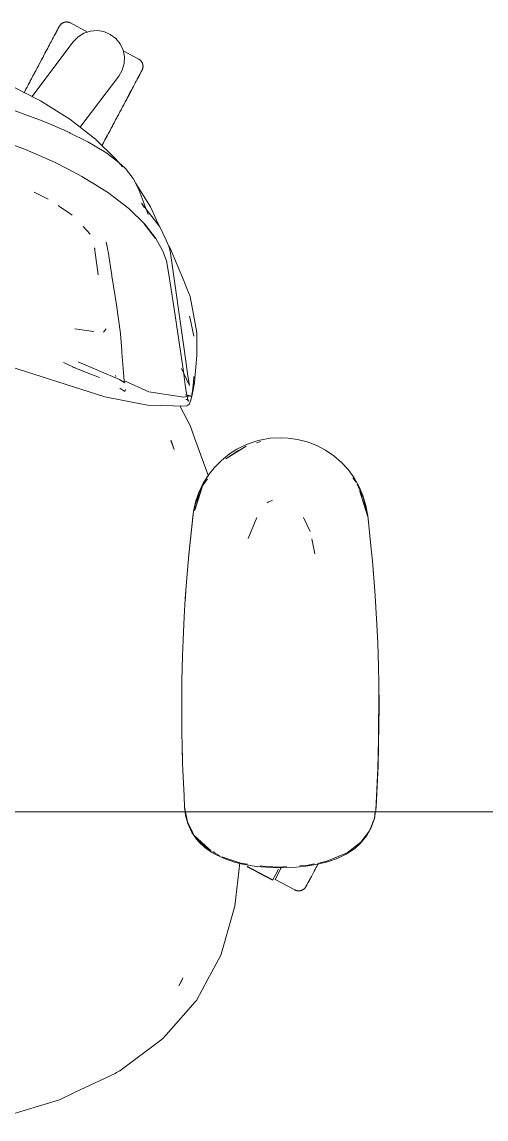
# Model space of a CAD drawing. Header units: millimetres. Extents: x 90978 to 295199, y -4084 to 97293.
# Drawn here: x 167348 to 167576, y 15936 to 16475 of the extents above; entities that cross this region are included whole.
import ezdxf

# ---------------------------------------------------------------- set-up
doc = ezdxf.new("R2010")
doc.units = ezdxf.units.MM
doc.header["$MEASUREMENT"] = 0
doc.layers.add('G-IMPT', color=8, linetype='CONTINUOUS', lineweight=9)
doc.layers.add('I-FURN', color=8, linetype='CONTINUOUS', lineweight=9)

msp = doc.modelspace()

# ---------------------------------------------------------------- linework, layer by layer
at = {"layer": 'G-IMPT'}
for p, q in [((167343.27, 16443.68), (167357.05, 16436.59)), ((167357.05, 16436.59), (167371.34, 16427.62)), ((167341.48, 16432.88), (167356.55, 16427.27)), ((167360.23, 16425.79), (167356.55, 16427.27)), ((167371.19, 16421.02), (167360.23, 16425.79)), ((167371.34, 16427.62), (167383.94, 16417.81)), ((167371.19, 16421.02), (167371.63, 16420.8)), ((167379.64, 16416.8), (167371.63, 16420.8)), ((167334.7, 16418.1), (167349.58, 16412.65)), ((167379.64, 16416.8), (167380.24, 16416.5)), ((167380.24, 16416.5), (167388.24, 16411.76)), ((167394.24, 16407.85), (167383.94, 16417.81)), ((167349.58, 16412.65), (167363.8, 16406.47)), ((167389.53, 16410.9), (167388.24, 16411.76)), ((167395.66, 16406.18), (167389.53, 16410.9)), ((167370.53, 16403.08), (167363.8, 16406.47)), ((167394.24, 16407.85), (167397.24, 16404.18)), ((167398.68, 16403.29), (167395.66, 16406.18)), ((167370.53, 16403.08), (167377.32, 16399.51)), ((167383.55, 16395.74), (167377.32, 16399.51)), ((167402.54, 16398.43), (167398.68, 16403.29)), ((167402.54, 16398.43), (167403.16, 16397.29)), ((167383.55, 16395.74), (167389.65, 16391.86)), ((167403.16, 16397.29), (167404.33, 16394.85)), ((167410.97, 16384.49), (167403.85, 16395.93)), ((167404.33, 16394.85), (167405.41, 16392.62)), ((167360.78, 16388.24), (167353.81, 16391.78)), ((167389.65, 16391.86), (167389.9, 16391.69)), ((167400.34, 16383.67), (167389.9, 16391.69)), ((167409.92, 16380.72), (167405.41, 16392.62)), ((167366.25, 16384.71), (167365.68, 16385.11)), ((167371.39, 16381.22), (167366.25, 16384.71)), ((167400.34, 16383.67), (167408.24, 16375.94)), ((167406.68, 16386.37), (167407.84, 16384.34)), ((167406.68, 16386.37), (167415.62, 16374.67)), ((167414.95, 16375.86), (167410.97, 16384.49)), ((167371.39, 16381.22), (167372.49, 16380.47)), ((167378.02, 16374.94), (167381.36, 16371.04)), ((167407.94, 16376.14), (167413.33, 16369.2)), ((167407.94, 16376.14), (167410.74, 16372.57)), ((167413.66, 16368.97), (167408.24, 16375.94)), ((167413.33, 16369.2), (167410.74, 16372.57)), ((167414.95, 16375.86), (167415.04, 16375.68)), ((167418.66, 16368.15), (167415.62, 16374.67)), ((167389.22, 16367.13), (167389.68, 16364.96)), ((167413.66, 16368.97), (167416.95, 16363.14)), ((167418.66, 16368.15), (167420.23, 16364.78)), ((167385.3, 16351.09), (167383.52, 16364.45)), ((167383.52, 16364.45), (167383.66, 16363.97)), ((167389.68, 16364.96), (167390.1, 16362.98)), ((167390.18, 16362.51), (167390.1, 16362.98)), ((167391.98, 16350.79), (167390.18, 16362.51)), ((167416.95, 16363.14), (167417.16, 16362.71)), ((167418.91, 16357.92), (167417.16, 16362.71)), ((167419.95, 16365.39), (167420.72, 16364.22)), ((167420.88, 16361.79), (167420.23, 16364.78)), ((167420.72, 16364.22), (167427.51, 16347.77)), ((167427.55, 16314.57), (167420.88, 16361.79)), ((167418.91, 16357.92), (167420.21, 16350.25)), ((167391.98, 16350.79), (167392.07, 16350.18)), ((167392.15, 16349.67), (167392.07, 16350.18)), ((167422.61, 16334.48), (167420.21, 16350.25)), ((167394.27, 16336.31), (167392.15, 16349.67)), ((167427.51, 16347.77), (167428.9, 16344.41)), ((167430.5, 16340.55), (167428.9, 16344.41)), ((167433.74, 16322.85), (167430.5, 16340.55)), ((167394.27, 16336.31), (167396.3, 16322.24)), ((167427.16, 16303.61), (167422.61, 16334.48)), ((167430.28, 16330.3), (167430.13, 16330.87)), ((167432.33, 16320.99), (167430.28, 16330.3)), ((167382.97, 16323.25), (167373.81, 16324.65)), ((167382.97, 16323.25), (167382.62, 16323.3)), ((167387.92, 16322.9), (167389.2, 16324.54)), ((167396.31, 16322.16), (167396.3, 16322.24)), ((167396.31, 16322.16), (167396.93, 16313.92)), ((167433.74, 16322.85), (167433.76, 16315.89)), ((167396.93, 16313.92), (167397, 16312.93)), ((167397, 16312.93), (167397.56, 16305.07)), ((167427.55, 16314.57), (167428.99, 16303.91)), ((167433.76, 16315.89), (167433.76, 16311.72)), ((167338.39, 16307.21), (167388.63, 16291.22)), ((167375.06, 16304.93), (167368.35, 16307.97)), ((167375.81, 16308.2), (167375.44, 16308.34)), ((167395.78, 16299.76), (167375.81, 16308.2)), ((167432.62, 16298.44), (167433.42, 16307.76)), ((167433.42, 16307.76), (167433.76, 16311.72)), ((167377.65, 16303.9), (167372.53, 16305.92)), ((167377.44, 16303.9), (167372.54, 16305.92)), ((167372.54, 16305.92), (167377.65, 16303.9)), ((167377.44, 16303.9), (167385.91, 16300.65)), ((167394.06, 16301.22), (167393.79, 16301.65)), ((167397.56, 16305.07), (167397.86, 16301.2)), ((167430.18, 16296.73), (167426.19, 16305.13)), ((167428.27, 16295.76), (167427.16, 16303.61)), ((167429.21, 16302.61), (167428.99, 16303.91)), ((167429.21, 16302.61), (167430.04, 16297.59)), ((167398.45, 16298), (167395.78, 16299.76)), ((167397.86, 16301.12), (167397.86, 16301.2)), ((167397.86, 16301.12), (167398.16, 16298.74)), ((167410.28, 16293.66), (167397.93, 16299.27)), ((167398.16, 16298.73), (167398.16, 16298.74)), ((167398.16, 16298.73), (167398.45, 16298)), ((167430.18, 16296.73), (167430.04, 16297.59)), ((167431.58, 16293.92), (167432.1, 16298.6)), ((167432.58, 16297.97), (167431.76, 16293.72)), ((167432.1, 16298.6), (167432.31, 16301.2)), ((167432.62, 16298.44), (167432.58, 16297.97)), ((167409.58, 16287.03), (167388.63, 16291.22)), ((167398.46, 16293.8), (167395.99, 16295.39)), ((167395.99, 16295.39), (167398.48, 16293.86)), ((167398.48, 16293.86), (167396.01, 16295.35)), ((167398.46, 16293.8), (167398.48, 16293.86)), ((167398.75, 16294.73), (167398.48, 16293.86)), ((167410.28, 16293.66), (167427.33, 16290.94)), ((167430.91, 16291.63), (167427.33, 16290.94)), ((167428.04, 16292.12), (167430.91, 16291.63)), ((167428.04, 16292.12), (167431.32, 16291.39)), ((167429.38, 16289.49), (167428.27, 16295.76)), ((167431.51, 16293.3), (167430.97, 16290.03)), ((167431.76, 16293.72), (167431.32, 16291.39)), ((167431.51, 16293.3), (167431.58, 16293.92)), ((167409.58, 16287.03), (167428.57, 16286.64)), ((167425.38, 16286.71), (167429.52, 16278.81)), ((167428.34, 16289.91), (167428.84, 16289.84)), ((167428.57, 16286.64), (167429.61, 16287.25)), ((167429.38, 16289.52), (167428.84, 16289.84)), ((167428.98, 16287.12), (167429.61, 16287.25)), ((167428.98, 16287.12), (167429.53, 16287.23)), ((167429.21, 16290.11), (167429.38, 16289.49)), ((167429.21, 16290.11), (167429.77, 16289.01)), ((167429.38, 16289.52), (167429.77, 16289.01)), ((167429.61, 16287.25), (167429.53, 16287.23)), ((167430.1, 16287.62), (167429.61, 16287.25)), ((167430.42, 16288.16), (167430.1, 16287.62)), ((167430.42, 16288.16), (167430.97, 16290.03)), ((167429.52, 16278.81), (167430.45, 16277.05)), ((167432.64, 16271.07), (167430.45, 16277.05)), ((167421.04, 16269.77), (167422.68, 16265.31)), ((167421.04, 16269.77), (167421.3, 16269.19)), ((167422.68, 16265.31), (167421.3, 16269.19)), ((167439.58, 16252.14), (167432.64, 16271.07)), ((167457.9, 16267.64), (167462.68, 16269.35)), ((167464.8, 16269.91), (167462.68, 16269.35)), ((167463.11, 16268.55), (167465.14, 16269.17)), ((167469.75, 16270.79), (167464.8, 16269.91)), ((167474.79, 16271.09), (167469.75, 16270.79)), ((167474.79, 16271.09), (167478.64, 16270.92)), ((167483.15, 16270.27), (167478.64, 16270.92)), ((167483.15, 16270.27), (167488.02, 16269.01)), ((167492.73, 16267.18), (167488.02, 16269.01)), ((167458, 16266.99), (167448.05, 16260.67)), ((167454.32, 16264.83), (167448.05, 16260.67)), ((167453.39, 16265.4), (167449.85, 16263.13)), ((167457.9, 16267.64), (167453.39, 16265.4)), ((167458, 16266.99), (167454.32, 16264.83)), ((167496.9, 16264.99), (167492.73, 16267.18)), ((167496.9, 16264.99), (167501.06, 16262.16)), ((167445.87, 16259.94), (167442.32, 16256.34)), ((167445.87, 16259.94), (167449.85, 16263.13)), ((167501.06, 16262.16), (167504.9, 16258.83)), ((167508.07, 16255.4), (167504.9, 16258.83)), ((167436.97, 16248.71), (167439.7, 16253.03)), ((167442.32, 16256.34), (167439.7, 16253.03)), ((167508.07, 16255.4), (167511.06, 16251.31)), ((167436.97, 16248.71), (167434.78, 16244.12)), ((167436.58, 16247.38), (167439, 16250.96)), ((167510.37, 16251.35), (167511.96, 16249.25)), ((167513.57, 16246.87), (167511.06, 16251.31)), ((167515.7, 16241.18), (167512.45, 16248.19)), ((167436.58, 16247.38), (167432.76, 16235.53)), ((167435.67, 16244.67), (167432.76, 16235.53)), ((167432.97, 16238.16), (167436.58, 16247.38)), ((167434.78, 16244.12), (167433.33, 16239.99)), ((167436.58, 16247.38), (167435.67, 16244.67)), ((167513.57, 16246.87), (167515.38, 16242.63)), ((167517.74, 16232.21), (167513.91, 16244.67)), ((167513.91, 16244.67), (167516.83, 16235.53)), ((167515.38, 16242.63), (167516.85, 16237.77)), ((167432.18, 16235.03), (167433.33, 16239.99)), ((167432.39, 16235.11), (167432.97, 16238.16)), ((167468.74, 16239.46), (167468.29, 16239.16)), ((167470.97, 16240.48), (167468.74, 16239.46)), ((167515.7, 16241.18), (167517.62, 16232.78)), ((167517.74, 16232.73), (167516.85, 16237.77)), ((167432.18, 16235.03), (167429.72, 16212.08)), ((167429.72, 16212.08), (167431.84, 16232.21)), ((167432.18, 16235.03), (167429.82, 16213.59)), ((167432.18, 16235.03), (167431.84, 16232.21)), ((167459.07, 16221.51), (167463.22, 16231.94)), ((167486.17, 16231.84), (167489.44, 16225.06)), ((167517.74, 16232.21), (167516.83, 16235.53)), ((167519.65, 16214.8), (167517.74, 16232.73)), ((167491.78, 16214.01), (167490.2, 16221.45)), ((167429.82, 16213.59), (167428.84, 16202.2)), ((167520, 16210.67), (167519.65, 16214.8)), ((167521.24, 16195.61), (167520, 16210.67)), ((167520.59, 16203.8), (167520.42, 16205.47)), ((167428.11, 16191.91), (167428.84, 16202.2)), ((167428.25, 16193.95), (167428.16, 16192.05)), ((167428.25, 16193.95), (167428.38, 16195.37)), ((167521.24, 16195.61), (167521.57, 16190.53)), ((167428.11, 16191.91), (167427.55, 16183.04)), ((167521.57, 16190.53), (167522.38, 16176.39)), ((167427.01, 16171.73), (167427.55, 16183.04)), ((167522.63, 16170.36), (167522.38, 16176.39)), ((167427.01, 16171.73), (167426.71, 16163.85)), ((167522.63, 16170.36), (167523.02, 16158.6)), ((167426.42, 16151.55), (167426.71, 16163.85)), ((167522.77, 16165.48), (167522.88, 16163.54)), ((167522.88, 16163.54), (167522.9, 16162.04)), ((167426.63, 16159.98), (167426.56, 16158.32)), ((167426.56, 16158.32), (167426.56, 16156.24)), ((167523.19, 16150.19), (167523.02, 16158.6)), ((167426.42, 16151.55), (167426.35, 16146.08)), ((167426.34, 16131.36), (167426.35, 16146.08)), ((167523.19, 16150.19), (167523.07, 16120.17)), ((167523.19, 16150.19), (167523.23, 16130)), ((167523.19, 16150.19), (167523.28, 16139.39)), ((167523.07, 16120.17), (167523.28, 16139.39)), ((167426.39, 16126.85), (167426.34, 16131.36)), ((167523.23, 16130), (167522.73, 16108.6)), ((167523.23, 16130), (167522.77, 16109.81)), ((167523.23, 16130), (167523.07, 16120.17)), ((167523.19, 16130), (167523.21, 16127.96)), ((167426.39, 16126.85), (167426.77, 16111.18)), ((167523.21, 16127.96), (167523.14, 16126.05)), ((167426.57, 16120.12), (167426.57, 16117.91)), ((167523.07, 16120.17), (167522.73, 16108.6)), ((167426.71, 16114.58), (167426.57, 16117.91)), ((167426.77, 16111.18), (167426.89, 16107.64)), ((167427.51, 16095.08), (167426.89, 16107.64)), ((167522.77, 16109.81), (167521.68, 16088.03)), ((167522.73, 16108.6), (167521.68, 16088.03)), ((167522.77, 16109.81), (167521.79, 16089.64)), ((167522.73, 16108.6), (167522.77, 16109.81)), ((167427.51, 16095.08), (167427.79, 16089.41)), ((167428.22, 16087.33), (167427.79, 16089.64)), ((167427.79, 16089.41), (167428.05, 16087.33)), ((167428.05, 16087.33), (167428.29, 16085.4)), ((167429.16, 16082.29), (167428.22, 16087.33)), ((167520.97, 16084.17), (167521.45, 16087.33)), ((167520.98, 16083.99), (167521.43, 16086.38)), ((167521.68, 16088.03), (167521.43, 16086.38)), ((167521.68, 16088.03), (167521.79, 16089.64)), ((167428.29, 16085.4), (167429.36, 16081.45)), ((167431.27, 16078.03), (167429.16, 16082.29)), ((167431.35, 16077.12), (167429.36, 16081.45)), ((167520.97, 16084.17), (167518.55, 16077.97)), ((167519.22, 16079), (167520.62, 16082.64)), ((167520.98, 16083.99), (167520.62, 16082.64)), ((167431.27, 16078.03), (167432.37, 16075.79)), ((167431.35, 16077.12), (167433.55, 16073.9)), ((167437.67, 16070.09), (167432.37, 16075.79)), ((167439.76, 16068.89), (167432.37, 16075.79)), ((167432.37, 16075.79), (167434.6, 16073.38)), ((167517.27, 16075.57), (167514.19, 16071.83)), ((167518.55, 16077.97), (167514.39, 16072.35)), ((167519.22, 16079), (167517.27, 16075.57)), ((167434.68, 16072.58), (167433.55, 16073.9)), ((167438.14, 16070.3), (167434.6, 16073.38)), ((167434.68, 16072.58), (167437.73, 16069.72)), ((167440.83, 16068.2), (167437.67, 16070.09)), ((167437.73, 16069.72), (167441.19, 16067.27)), ((167439.76, 16068.89), (167438.29, 16070.17)), ((167514.39, 16072.35), (167507.6, 16067.13)), ((167511.15, 16069.16), (167514.19, 16071.83)), ((167442.56, 16066.46), (167441.19, 16067.27)), ((167443.06, 16066.87), (167441.62, 16067.73)), ((167447.2, 16064.26), (167442.56, 16066.46)), ((167444.86, 16065.79), (167443.52, 16066.59)), ((167455.37, 16062.09), (167445.98, 16065.12)), ((167452.28, 16062.52), (167447.2, 16064.26)), ((167497.58, 16062.96), (167503.2, 16065.29)), ((167498.69, 16062.94), (167503.03, 16064.52)), ((167507.1, 16066.51), (167503.03, 16064.52)), ((167507.6, 16067.13), (167503.2, 16065.29)), ((167507.1, 16066.51), (167511.15, 16069.16)), ((167452.28, 16062.52), (167456.21, 16061.54)), ((167454.86, 16062.21), (167452.45, 16040.93)), ((167458.66, 16061.63), (167455.37, 16062.09)), ((167456.21, 16061.54), (167462.97, 16060.42)), ((167470.29, 16059.85), (167462.97, 16060.42)), ((167467.63, 16060.37), (167464.85, 16060.76)), ((167467.63, 16060.37), (167474.79, 16060.14)), ((167470.29, 16059.85), (167474.79, 16059.76)), ((167477.9, 16060.33), (167474.79, 16060.14)), ((167474.79, 16059.76), (167481.13, 16059.94)), ((167487.28, 16060.51), (167481.13, 16059.94)), ((167487.62, 16060.92), (167484.41, 16060.72)), ((167487.28, 16060.51), (167493.21, 16061.51)), ((167491.37, 16061.69), (167487.62, 16060.92)), ((167498.69, 16062.94), (167493.21, 16061.51)), ((167497.58, 16062.96), (167494.12, 16062.25)), ((167451.81, 16038.67), (167445.81, 16017.33)), ((167451.81, 16038.67), (167452.45, 16040.93)), ((167445.21, 16016.21), (167439.2, 16004.98)), ((167445.81, 16017.33), (167445.21, 16016.21)), ((167425, 16001.84), (167426.96, 16005.73)), ((167426.18, 16004.14), (167426.96, 16005.73)), ((167439.2, 16004.98), (167433.62, 15994.54)), ((167425, 16001.84), (167426.18, 16004.14)), ((167433.03, 15993.87), (167433.62, 15994.54)), ((167420.01, 15979.09), (167433.03, 15993.87)), ((167420.01, 15979.09), (167417.14, 15975.83)), ((167396.68, 15960.54), (167416.17, 15975.11)), ((167416.17, 15975.11), (167417.14, 15975.83)), ((167393.62, 15958.71), (167373.98, 15949.45)), ((167393.62, 15958.71), (167394.33, 15959.14)), ((167395.9, 15960.08), (167394.33, 15959.14)), ((167396.68, 15960.54), (167395.9, 15960.08)), ((167366.3, 15945.82), (167349.02, 15940.5)), ((167366.3, 15945.82), (167373.06, 15949.01)), ((167373.98, 15949.45), (167373.06, 15949.01)), ((167349.02, 15940.5), (167335.42, 15936.31))]:
    msp.add_line(p, q, dxfattribs=at)
at = {"layer": 'I-FURN'}
for p, q in [((167366.6, 16473.78), (167366.7, 16473.9)), ((167366.7, 16473.9), (167366.81, 16474.03)), ((167366.81, 16474.03), (167366.92, 16474.14)), ((167366.92, 16474.14), (167367.03, 16474.26)), ((167367.03, 16474.26), (167367.15, 16474.37)), ((167367.15, 16474.37), (167367.27, 16474.47)), ((167367.27, 16474.47), (167367.4, 16474.57)), ((167367.4, 16474.57), (167367.53, 16474.66)), ((167367.53, 16474.66), (167367.67, 16474.75)), ((167367.67, 16474.75), (167367.8, 16474.84)), ((167367.8, 16474.84), (167367.95, 16474.91)), ((167367.95, 16474.91), (167368.09, 16474.99)), ((167368.09, 16474.99), (167368.24, 16475.05)), ((167368.24, 16475.05), (167368.39, 16475.11)), ((167368.39, 16475.11), (167368.54, 16475.17)), ((167368.54, 16475.17), (167368.69, 16475.21)), ((167368.69, 16475.21), (167368.85, 16475.26)), ((167368.85, 16475.26), (167369.01, 16475.29)), ((167369.01, 16475.29), (167369.16, 16475.32)), ((167369.16, 16475.32), (167369.32, 16475.34)), ((167369.32, 16475.34), (167369.48, 16475.36)), ((167369.48, 16475.36), (167369.64, 16475.37)), ((167369.64, 16475.37), (167369.81, 16475.37)), ((167369.81, 16475.37), (167369.97, 16475.37)), ((167369.97, 16475.37), (167370.13, 16475.36)), ((167370.13, 16475.36), (167370.29, 16475.34)), ((167370.29, 16475.34), (167370.45, 16475.32)), ((167370.45, 16475.32), (167370.61, 16475.29)), ((167370.61, 16475.29), (167370.76, 16475.26)), ((167370.76, 16475.26), (167370.92, 16475.22)), ((167370.92, 16475.22), (167371.07, 16475.17)), ((167371.07, 16475.17), (167371.23, 16475.12)), ((167371.23, 16475.12), (167371.38, 16475.06)), ((167371.38, 16475.06), (167371.52, 16474.99)), ((167371.52, 16474.99), (167371.67, 16474.92)), ((167371.67, 16474.92), (167371.71, 16474.9)), ((167380.12, 16470.43), (167371.71, 16474.9)), ((167363.92, 16468.84), (167363.61, 16468.26)), ((167363.76, 16468.53), (167364.06, 16469.1)), ((167364.21, 16469.39), (167363.92, 16468.84)), ((167364.06, 16469.1), (167364.34, 16469.64)), ((167364.49, 16469.91), (167364.21, 16469.39)), ((167364.34, 16469.64), (167364.61, 16470.14)), ((167364.75, 16470.39), (167364.49, 16469.91)), ((167364.61, 16470.14), (167364.86, 16470.6)), ((167364.98, 16470.84), (167364.75, 16470.39)), ((167364.86, 16470.6), (167365.09, 16471.03)), ((167365.2, 16471.25), (167364.98, 16470.84)), ((167365.09, 16471.03), (167365.29, 16471.43)), ((167365.4, 16471.62), (167365.2, 16471.25)), ((167365.29, 16471.43), (167365.48, 16471.78)), ((167365.58, 16471.96), (167365.4, 16471.62)), ((167365.48, 16471.78), (167365.65, 16472.1)), ((167365.74, 16472.26), (167365.58, 16471.96)), ((167365.65, 16472.1), (167365.8, 16472.38)), ((167365.87, 16472.51), (167365.74, 16472.26)), ((167365.8, 16472.38), (167365.93, 16472.62)), ((167365.99, 16472.73), (167365.87, 16472.51)), ((167365.93, 16472.62), (167366.04, 16472.82)), ((167366.09, 16472.91), (167365.99, 16472.73)), ((167366.04, 16472.82), (167366.12, 16472.98)), ((167366.16, 16473.05), (167366.09, 16472.91)), ((167366.12, 16472.98), (167366.19, 16473.1)), ((167366.21, 16473.15), (167366.16, 16473.05)), ((167366.19, 16473.1), (167366.23, 16473.19)), ((167366.25, 16473.21), (167366.21, 16473.15)), ((167366.23, 16473.19), (167366.25, 16473.23)), ((167366.25, 16473.23), (167366.26, 16473.23)), ((167366.26, 16473.23), (167366.25, 16473.21)), ((167366.26, 16473.23), (167366.33, 16473.38)), ((167366.33, 16473.38), (167366.42, 16473.51)), ((167366.42, 16473.51), (167366.51, 16473.65)), ((167366.51, 16473.65), (167366.6, 16473.78)), ((167375.42, 16468.02), (167378.27, 16469.82)), ((167378.27, 16469.82), (167381.47, 16470.88)), ((167381.47, 16470.88), (167384.83, 16471.15)), ((167384.83, 16471.15), (167388.16, 16470.6)), ((167388.16, 16470.6), (167391.26, 16469.27)), ((167391.26, 16469.27), (167393.96, 16467.24)), ((167352.68, 16438.52), (167373.08, 16465.59)), ((167360.99, 16463.33), (167360.56, 16462.51)), ((167361.41, 16464.11), (167360.99, 16463.33)), ((167361.81, 16464.88), (167361.41, 16464.11)), ((167362.2, 16465.61), (167361.81, 16464.88)), ((167362.58, 16466.32), (167362.2, 16465.61)), ((167362.94, 16467), (167362.58, 16466.32)), ((167363.28, 16467.64), (167362.94, 16467)), ((167363.61, 16468.26), (167363.28, 16467.64)), ((167373.08, 16465.59), (167375.42, 16468.02)), ((167393.96, 16467.24), (167396.09, 16464.63)), ((167396.09, 16464.63), (167397.53, 16461.58)), ((167357.46, 16456.7), (167357.96, 16457.64)), ((167358.23, 16458.14), (167357.73, 16457.21)), ((167357.96, 16457.64), (167358.45, 16458.56)), ((167358.71, 16459.05), (167358.23, 16458.14)), ((167358.45, 16458.56), (167358.93, 16459.46)), ((167359.19, 16459.95), (167358.71, 16459.05)), ((167359.66, 16460.82), (167359.19, 16459.95)), ((167360.11, 16461.68), (167359.66, 16460.82)), ((167360.56, 16462.51), (167360.11, 16461.68)), ((167397.53, 16461.58), (167398.2, 16458.27)), ((167405.21, 16457.09), (167397.62, 16461.12)), ((167398.2, 16458.27), (167398.06, 16454.9)), ((167355.16, 16452.37), (167354.63, 16451.38)), ((167354.88, 16451.83), (167355.4, 16452.82)), ((167355.69, 16453.36), (167355.16, 16452.37)), ((167355.4, 16452.82), (167355.93, 16453.81)), ((167356.21, 16454.34), (167355.69, 16453.36)), ((167355.93, 16453.81), (167356.45, 16454.78)), ((167356.72, 16455.3), (167356.21, 16454.34)), ((167356.45, 16454.78), (167356.96, 16455.75)), ((167357.23, 16456.26), (167356.72, 16455.3)), ((167356.96, 16455.75), (167357.46, 16456.7)), ((167357.73, 16457.21), (167357.23, 16456.26)), ((167398.06, 16454.9), (167397.12, 16451.66)), ((167405.21, 16457.09), (167405.35, 16457.01)), ((167405.35, 16457.01), (167405.48, 16456.93)), ((167405.48, 16456.93), (167405.62, 16456.84)), ((167405.62, 16456.84), (167405.75, 16456.74)), ((167405.75, 16456.74), (167405.87, 16456.64)), ((167405.87, 16456.64), (167406, 16456.54)), ((167406, 16456.54), (167406.11, 16456.43)), ((167406.11, 16456.43), (167406.23, 16456.31)), ((167406.23, 16456.31), (167406.34, 16456.19)), ((167406.34, 16456.19), (167406.44, 16456.07)), ((167406.44, 16456.07), (167406.54, 16455.94)), ((167406.54, 16455.94), (167406.63, 16455.81)), ((167406.63, 16455.81), (167406.72, 16455.68)), ((167406.72, 16455.68), (167406.81, 16455.54)), ((167406.81, 16455.54), (167406.88, 16455.4)), ((167406.88, 16455.4), (167406.96, 16455.26)), ((167406.96, 16455.26), (167407.02, 16455.11)), ((167407.02, 16455.11), (167407.08, 16454.96)), ((167407.08, 16454.96), (167407.14, 16454.81)), ((167407.14, 16452.27), (167407.09, 16452.12)), ((167407.14, 16454.81), (167407.18, 16454.65)), ((167407.19, 16452.43), (167407.14, 16452.27)), ((167407.18, 16454.65), (167407.23, 16454.5)), ((167407.23, 16452.58), (167407.19, 16452.43)), ((167407.23, 16454.5), (167407.26, 16454.34)), ((167407.26, 16452.74), (167407.23, 16452.58)), ((167407.26, 16454.34), (167407.29, 16454.18)), ((167407.29, 16452.9), (167407.26, 16452.74)), ((167407.29, 16454.18), (167407.31, 16454.02)), ((167407.32, 16453.06), (167407.29, 16452.9)), ((167407.31, 16454.02), (167407.33, 16453.86)), ((167407.33, 16453.22), (167407.32, 16453.06)), ((167407.33, 16453.86), (167407.34, 16453.7)), ((167407.34, 16453.38), (167407.33, 16453.22)), ((167407.34, 16453.7), (167407.34, 16453.54)), ((167407.34, 16453.54), (167407.34, 16453.38)), ((167352.5, 16447.36), (167351.97, 16446.36)), ((167352.21, 16446.82), (167352.75, 16447.83)), ((167353.03, 16448.37), (167352.5, 16447.36)), ((167352.75, 16447.83), (167353.28, 16448.83)), ((167353.57, 16449.37), (167353.03, 16448.37)), ((167353.28, 16448.83), (167353.81, 16449.84)), ((167354.1, 16450.38), (167353.57, 16449.37)), ((167353.81, 16449.84), (167354.35, 16450.84)), ((167354.63, 16451.38), (167354.1, 16450.38)), ((167354.35, 16450.84), (167354.88, 16451.83)), ((167395.43, 16448.74), (167376.35, 16423.43)), ((167397.12, 16451.66), (167395.43, 16448.74)), ((167404.05, 16446.34), (167404.37, 16446.94)), ((167404.54, 16447.25), (167404.23, 16446.66)), ((167404.37, 16446.94), (167404.67, 16447.51)), ((167404.83, 16447.8), (167404.54, 16447.25)), ((167404.67, 16447.51), (167404.96, 16448.04)), ((167405.1, 16448.32), (167404.83, 16447.8)), ((167404.96, 16448.04), (167405.23, 16448.54)), ((167405.36, 16448.8), (167405.1, 16448.32)), ((167405.23, 16448.54), (167405.47, 16449.01)), ((167405.6, 16449.24), (167405.36, 16448.8)), ((167405.47, 16449.01), (167405.7, 16449.44)), ((167405.82, 16449.65), (167405.6, 16449.24)), ((167405.7, 16449.44), (167405.91, 16449.83)), ((167406.01, 16450.03), (167405.82, 16449.65)), ((167405.91, 16449.83), (167406.1, 16450.19)), ((167406.19, 16450.36), (167406.01, 16450.03)), ((167406.1, 16450.19), (167406.27, 16450.5)), ((167406.35, 16450.66), (167406.19, 16450.36)), ((167406.27, 16450.5), (167406.42, 16450.78)), ((167406.49, 16450.92), (167406.35, 16450.66)), ((167406.42, 16450.78), (167406.54, 16451.02)), ((167406.61, 16451.14), (167406.49, 16450.92)), ((167406.54, 16451.02), (167406.65, 16451.23)), ((167406.7, 16451.32), (167406.61, 16451.14)), ((167406.65, 16451.23), (167406.74, 16451.39)), ((167406.78, 16451.46), (167406.7, 16451.32)), ((167406.74, 16451.39), (167406.8, 16451.51)), ((167406.83, 16451.56), (167406.78, 16451.46)), ((167406.8, 16451.51), (167406.85, 16451.59)), ((167406.86, 16451.62), (167406.83, 16451.56)), ((167406.85, 16451.59), (167406.87, 16451.63)), ((167406.87, 16451.64), (167406.86, 16451.62)), ((167406.89, 16451.68), (167406.87, 16451.64)), ((167406.87, 16451.63), (167406.87, 16451.64)), ((167406.96, 16451.82), (167406.89, 16451.68)), ((167407.03, 16451.97), (167406.96, 16451.82)), ((167407.09, 16452.12), (167407.03, 16451.97)), ((167349.06, 16440.89), (167349.57, 16441.86)), ((167349.85, 16442.39), (167349.34, 16441.41)), ((167349.57, 16441.86), (167350.09, 16442.84)), ((167350.38, 16443.37), (167349.85, 16442.39)), ((167350.09, 16442.84), (167350.62, 16443.82)), ((167350.9, 16444.36), (167350.38, 16443.37)), ((167350.62, 16443.82), (167351.15, 16444.82)), ((167351.43, 16445.36), (167350.9, 16444.36)), ((167351.15, 16444.82), (167351.68, 16445.82)), ((167351.97, 16446.36), (167351.43, 16445.36)), ((167351.68, 16445.82), (167352.21, 16446.82)), ((167401.37, 16441.29), (167401.8, 16442.1)), ((167401.8, 16442.1), (167402.21, 16442.87)), ((167402.21, 16442.87), (167402.61, 16443.62)), ((167402.61, 16443.62), (167402.99, 16444.34)), ((167402.99, 16444.34), (167403.36, 16445.04)), ((167403.36, 16445.04), (167403.71, 16445.7)), ((167403.71, 16445.7), (167404.05, 16446.34)), ((167349.34, 16441.41), (167348.82, 16440.45)), ((167398.84, 16436.54), (167398.35, 16435.61)), ((167398.58, 16436.04), (167399.07, 16436.96)), ((167399.33, 16437.45), (167398.84, 16436.54)), ((167399.07, 16436.96), (167399.55, 16437.87)), ((167399.81, 16438.35), (167399.33, 16437.45)), ((167399.55, 16437.87), (167400.02, 16438.76)), ((167400.27, 16439.23), (167399.81, 16438.35)), ((167400.02, 16438.76), (167400.48, 16439.62)), ((167400.73, 16440.08), (167400.27, 16439.23)), ((167400.48, 16439.62), (167400.93, 16440.47)), ((167401.17, 16440.92), (167400.73, 16440.08)), ((167400.93, 16440.47), (167401.37, 16441.29)), ((167395.78, 16430.77), (167395.25, 16429.78)), ((167395.49, 16430.24), (167396.02, 16431.23)), ((167396.3, 16431.76), (167395.78, 16430.77)), ((167396.02, 16431.23), (167396.54, 16432.21)), ((167396.82, 16432.74), (167396.3, 16431.76)), ((167396.54, 16432.21), (167397.06, 16433.19)), ((167397.34, 16433.71), (167396.82, 16432.74)), ((167397.06, 16433.19), (167397.57, 16434.15)), ((167397.85, 16434.67), (167397.34, 16433.71)), ((167397.57, 16434.15), (167398.08, 16435.1)), ((167398.35, 16435.61), (167397.85, 16434.67)), ((167398.08, 16435.1), (167398.58, 16436.04)), ((167393.12, 16425.77), (167392.58, 16424.76)), ((167392.83, 16425.23), (167393.36, 16426.23)), ((167393.65, 16426.77), (167393.12, 16425.77)), ((167393.36, 16426.23), (167393.9, 16427.24)), ((167394.18, 16427.78), (167393.65, 16426.77)), ((167393.9, 16427.24), (167394.43, 16428.24)), ((167394.72, 16428.78), (167394.18, 16427.78)), ((167394.43, 16428.24), (167394.96, 16429.24)), ((167395.25, 16429.78), (167394.72, 16428.78)), ((167394.96, 16429.24), (167395.49, 16430.24)), ((167389.67, 16419.29), (167390.19, 16420.26)), ((167390.47, 16420.79), (167389.95, 16419.82)), ((167390.19, 16420.26), (167390.71, 16421.24)), ((167390.99, 16421.77), (167390.47, 16420.79)), ((167390.71, 16421.24), (167391.23, 16422.23)), ((167391.52, 16422.76), (167390.99, 16421.77)), ((167391.23, 16422.23), (167391.76, 16423.22)), ((167392.05, 16423.76), (167391.52, 16422.76)), ((167391.76, 16423.22), (167392.29, 16424.22)), ((167392.58, 16424.76), (167392.05, 16423.76)), ((167392.29, 16424.22), (167392.83, 16425.23)), ((167387.21, 16414.65), (167387.68, 16415.55)), ((167387.94, 16416.04), (167387.46, 16415.14)), ((167387.68, 16415.55), (167388.17, 16416.46)), ((167388.43, 16416.96), (167387.94, 16416.04)), ((167388.17, 16416.46), (167388.66, 16417.39)), ((167388.93, 16417.9), (167388.43, 16416.96)), ((167388.66, 16417.39), (167389.16, 16418.34)), ((167389.44, 16418.85), (167388.93, 16417.9)), ((167389.16, 16418.34), (167389.67, 16419.29)), ((167389.95, 16419.82), (167389.44, 16418.85)), ((168239.25, 16087.33), (166639.25, 16087.33)), ((166639.25, 16087.33), (168239.25, 16087.33)), ((167458.57, 16060.26), (167470.93, 16053.69)), ((167458.66, 16060.43), (167458.71, 16060.52)), ((167471.03, 16053.86), (167458.66, 16060.43)), ((167473.84, 16059.15), (167471.03, 16053.86)), ((167475.25, 16059.67), (167472.26, 16054.04)), ((167491.45, 16058.18), (167491.84, 16058.92)), ((167491.84, 16058.92), (167492.24, 16059.68)), ((167492.24, 16059.68), (167492.66, 16060.47)), ((167492.66, 16060.47), (167493.09, 16061.28)), ((167493.09, 16061.28), (167493.54, 16062.11)), ((167472.26, 16054.04), (167481.94, 16048.89)), ((167488.67, 16052.95), (167488.9, 16053.4)), ((167489.04, 16053.65), (167488.79, 16053.19)), ((167488.9, 16053.4), (167489.16, 16053.88)), ((167489.31, 16054.16), (167489.04, 16053.65)), ((167489.16, 16053.88), (167489.43, 16054.4)), ((167489.59, 16054.69), (167489.31, 16054.16)), ((167489.43, 16054.4), (167489.73, 16054.95)), ((167489.89, 16055.26), (167489.59, 16054.69)), ((167489.73, 16054.95), (167490.04, 16055.53)), ((167490.04, 16055.53), (167490.37, 16056.15)), ((167490.37, 16056.15), (167490.71, 16056.8)), ((167490.71, 16056.8), (167491.07, 16057.47)), ((167491.07, 16057.47), (167491.45, 16058.18)), ((167481.98, 16048.87), (167481.94, 16048.89)), ((167482.13, 16048.8), (167481.98, 16048.87)), ((167482.27, 16048.73), (167482.13, 16048.8)), ((167482.42, 16048.68), (167482.27, 16048.73)), ((167482.57, 16048.62), (167482.42, 16048.68)), ((167482.73, 16048.57), (167482.57, 16048.62)), ((167482.88, 16048.53), (167482.73, 16048.57)), ((167483.04, 16048.5), (167482.88, 16048.53)), ((167483.2, 16048.47), (167483.04, 16048.5)), ((167483.36, 16048.45), (167483.2, 16048.47)), ((167483.52, 16048.43), (167483.36, 16048.45)), ((167483.68, 16048.42), (167483.52, 16048.43)), ((167483.84, 16048.42), (167483.68, 16048.42)), ((167484, 16048.42), (167483.84, 16048.42)), ((167484.16, 16048.43), (167484, 16048.42)), ((167484.32, 16048.45), (167484.16, 16048.43)), ((167484.48, 16048.47), (167484.32, 16048.45)), ((167484.64, 16048.5), (167484.48, 16048.47)), ((167484.8, 16048.54), (167484.64, 16048.5)), ((167484.96, 16048.58), (167484.8, 16048.54)), ((167485.11, 16048.63), (167484.96, 16048.58)), ((167485.26, 16048.68), (167485.11, 16048.63)), ((167485.41, 16048.74), (167485.26, 16048.68)), ((167485.56, 16048.81), (167485.41, 16048.74)), ((167485.7, 16048.88), (167485.56, 16048.81)), ((167485.84, 16048.96), (167485.7, 16048.88)), ((167485.98, 16049.04), (167485.84, 16048.96)), ((167486.12, 16049.13), (167485.98, 16049.04)), ((167486.25, 16049.22), (167486.12, 16049.13)), ((167486.37, 16049.32), (167486.25, 16049.22)), ((167486.5, 16049.43), (167486.37, 16049.32)), ((167486.62, 16049.53), (167486.5, 16049.43)), ((167486.73, 16049.65), (167486.62, 16049.53)), ((167486.84, 16049.77), (167486.73, 16049.65)), ((167486.95, 16049.89), (167486.84, 16049.77)), ((167487.05, 16050.02), (167486.95, 16049.89)), ((167487.14, 16050.15), (167487.05, 16050.02)), ((167487.23, 16050.28), (167487.14, 16050.15)), ((167487.31, 16050.42), (167487.23, 16050.28)), ((167487.39, 16050.56), (167487.31, 16050.42)), ((167487.39, 16050.56), (167487.4, 16050.58)), ((167487.4, 16050.56), (167487.39, 16050.56)), ((167487.4, 16050.58), (167487.44, 16050.64)), ((167487.42, 16050.61), (167487.4, 16050.56)), ((167487.46, 16050.69), (167487.42, 16050.61)), ((167487.44, 16050.64), (167487.49, 16050.74)), ((167487.53, 16050.81), (167487.46, 16050.69)), ((167487.49, 16050.74), (167487.56, 16050.88)), ((167487.61, 16050.97), (167487.53, 16050.81)), ((167487.56, 16050.88), (167487.66, 16051.06)), ((167487.72, 16051.17), (167487.61, 16050.97)), ((167487.66, 16051.06), (167487.78, 16051.28)), ((167487.85, 16051.41), (167487.72, 16051.17)), ((167487.78, 16051.28), (167487.91, 16051.54)), ((167488, 16051.69), (167487.85, 16051.41)), ((167487.91, 16051.54), (167488.07, 16051.83)), ((167488.16, 16052.01), (167488, 16051.69)), ((167488.07, 16051.83), (167488.25, 16052.17)), ((167488.35, 16052.37), (167488.16, 16052.01)), ((167488.25, 16052.17), (167488.45, 16052.54)), ((167488.56, 16052.76), (167488.35, 16052.37)), ((167488.45, 16052.54), (167488.67, 16052.95)), ((167488.79, 16053.19), (167488.56, 16052.76))]:
    msp.add_line(p, q, dxfattribs=at)

doc.saveas('drawing.dxf')
